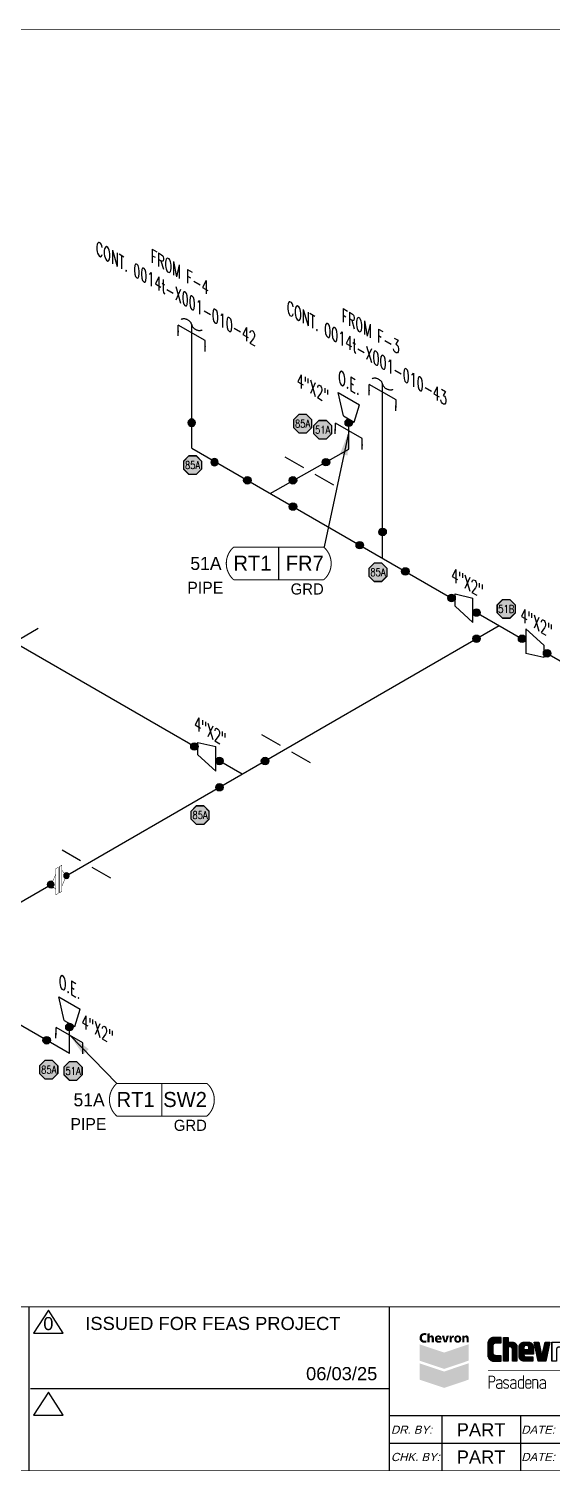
# Model space of a CAD drawing. Header units: inches. Extents: x 0 to 17.2, y 0 to 11.2.
# Drawn here: x 7.5 to 11.49, y 0.12 to 11.13 of the extents above; entities that cross this region are included whole.
import ezdxf
from ezdxf.enums import TextEntityAlignment as Align

# ---------------------------------------------------------------- set-up
doc = ezdxf.new("R2010")
doc.units = ezdxf.units.IN
doc.header["$MEASUREMENT"] = 0
doc.linetypes.add('HIDDEN2', pattern=[0.1875, 0.125, -0.0625])
for name, color, linetype in [('BORDER', 3, 'Continuous'), ('BORDERTEXT', 7, 'Continuous'), ('COMP', 1, 'Continuous'), ('Continuation', 7, 'Continuous'), ('DL', 20, 'Continuous'), ('FITTINGS', 4, 'Continuous'), ('LOGO', 8, 'Continuous'), ('PART_PCML', 7, 'Continuous'), ('PART_SelectedCML_RT', 132, 'Continuous'), ('PIPE-ANNO', 150, 'HIDDEN2'), ('TEXT', 7, 'Continuous'), ('UNAS.PIPE', 251, 'Continuous'), ('WELD POINTS', 41, 'Continuous'), ('Welds', 7, 'Continuous')]:
    doc.layers.add(name, color=color, linetype=linetype)
doc.layers.add('PIPE', color=7, linetype='Continuous', lineweight=30)
doc.styles.add('CMLPAS', font='')
doc.styles.add('FEASStandard', font='arial.ttf')
doc.styles.add('PART_Standard', font='romans', dxfattribs={"width": 0.8, "height": 0.09})
doc.styles.add('Richmond', font='arial.ttf')
doc.styles.add('SIMPLEX', font='ROMANS')
doc.styles.get("Standard").update_dxf_attribs({"font": 'arial.ttf'})
doc.styles.get('CMLPAS').set_extended_font_data('Cordia New')
doc.dimstyles.new('Richmond', dxfattribs={"dimtxt": 0.18, "dimasz": 0.18, "dimexe": 0.18, "dimexo": 0.0625, "dimgap": 0.09, "dimtad": 0, "dimtih": 1, "dimtoh": 1, "dimdec": 4, "dimzin": 0, "dimdsep": 46, "dimtxsty": 'Richmond', "dimcen": 0.09, "dimadec": 0, "dimazin": 0, "dimtfac": 1, "dimtdec": 4, "dimtofl": 0, "dimtmove": 0, "dimatfit": 3, "dimfxl": 1, "dimtolj": 1, "dimtzin": 0, "dimarcsym": 0})
doc.dimstyles.get("Standard").update_dxf_attribs({"dimtxt": 0.18, "dimasz": 0.18, "dimexe": 0.18, "dimexo": 0.0625, "dimgap": 0.09, "dimtad": 0, "dimtih": 1, "dimtoh": 1, "dimdec": 4, "dimzin": 0, "dimdsep": 46, "dimtxsty": 'Standard', "dimcen": 0.09, "dimadec": 0, "dimazin": 0, "dimtfac": 1, "dimtdec": 4, "dimtofl": 0, "dimtmove": 0, "dimatfit": 3, "dimfxl": 1, "dimtolj": 1, "dimtzin": 0, "dimarcsym": 0})

# ---------------------------------------------------------------- blocks, each defined once
blk = doc.blocks.new('Border')
at = {"layer": 'LOGO', "lineweight": 0}
h = blk.add_hatch(color=164, dxfattribs=at)
edge = h.paths.add_edge_path()
edge.add_spline(control_points=[(10.659, 1.229), (10.656, 1.227), (10.65, 1.225), (10.642, 1.225), (10.618, 1.225), (10.605, 1.242), (10.605, 1.262), (10.605, 1.287), (10.622, 1.3), (10.643, 1.3), (10.652, 1.3), (10.656, 1.298), (10.659, 1.297), (10.659, 1.297), (10.656, 1.282), (10.656, 1.282), (10.653, 1.284), (10.65, 1.285), (10.644, 1.285), (10.634, 1.285), (10.623, 1.279), (10.623, 1.263), (10.623, 1.248), (10.632, 1.241), (10.644, 1.241), (10.649, 1.241), (10.652, 1.241), (10.656, 1.243), (10.656, 1.243), (10.659, 1.229), (10.659, 1.229)], knot_values=[0, 0, 0, 0, 1, 1, 1, 2, 2, 2, 3, 3, 3, 4, 4, 4, 5, 5, 5, 6, 6, 6, 7, 7, 7, 8, 8, 8, 9, 9, 9, 10, 10, 10, 10], degree=3, periodic=0)
h = blk.add_hatch(color=150, dxfattribs=at)
h.set_gradient(color1=(0, 127, 255), color2=(0, 59, 117), rotation=45, one_color=1, tint=0.23, name='HEMISPHERICAL')
h.paths.add_polyline_path([(10.605, 1.089), (10.605, 1.214), (10.793, 1.151)])
h = blk.add_hatch(color=142, dxfattribs=at)
h.set_gradient(color1=(0, 153, 204), color2=(0, 57, 77), rotation=75, one_color=1, tint=0.15, name='INVCYLINDER')
h.paths.add_polyline_path([(10.98, 1.214), (10.793, 1.151), (10.605, 1.089), (10.793, 1.026), (10.98, 1.089)])
h = blk.add_hatch(color=164, dxfattribs=at)
edge = h.paths.add_edge_path()
edge.add_spline(control_points=[(10.698, 1.282), (10.692, 1.282), (10.685, 1.279), (10.682, 1.274), (10.682, 1.274), (10.682, 1.274), (10.682, 1.274), (10.682, 1.274), (10.682, 1.3), (10.682, 1.3), (10.682, 1.3), (10.666, 1.294), (10.666, 1.294), (10.666, 1.294), (10.666, 1.228), (10.666, 1.228), (10.666, 1.228), (10.682, 1.228), (10.682, 1.228), (10.682, 1.228), (10.682, 1.259), (10.682, 1.259), (10.682, 1.263), (10.685, 1.268), (10.691, 1.268), (10.697, 1.268), (10.699, 1.263), (10.699, 1.256), (10.699, 1.256), (10.699, 1.228), (10.699, 1.228), (10.699, 1.228), (10.715, 1.228), (10.715, 1.228), (10.715, 1.228), (10.715, 1.259), (10.715, 1.259), (10.715, 1.275), (10.708, 1.282), (10.698, 1.282)], knot_values=[0, 0, 0, 0, 1, 1, 1, 2, 2, 2, 3, 3, 3, 4, 4, 4, 5, 5, 5, 6, 6, 6, 7, 7, 7, 8, 8, 8, 9, 9, 9, 10, 10, 10, 11, 11, 11, 12, 12, 12, 13, 13, 13, 13], degree=3, periodic=0)
h = blk.add_hatch(color=164, dxfattribs=at)
edge = h.paths.add_edge_path(flags=16)
edge.add_spline(control_points=[(10.758, 1.26), (10.758, 1.264), (10.756, 1.271), (10.749, 1.271), (10.742, 1.271), (10.739, 1.265), (10.739, 1.26), (10.739, 1.26), (10.758, 1.26), (10.758, 1.26)], knot_values=[0, 0, 0, 0, 1, 1, 1, 2, 2, 2, 3, 3, 3, 3], degree=3, periodic=0)
edge = h.paths.add_edge_path()
edge.add_spline(control_points=[(10.739, 1.249), (10.74, 1.242), (10.745, 1.238), (10.754, 1.238), (10.759, 1.238), (10.765, 1.24), (10.769, 1.242), (10.769, 1.242), (10.771, 1.23), (10.771, 1.23), (10.765, 1.227), (10.758, 1.225), (10.751, 1.225), (10.732, 1.225), (10.722, 1.237), (10.722, 1.254), (10.722, 1.271), (10.733, 1.282), (10.75, 1.282), (10.767, 1.282), (10.774, 1.27), (10.774, 1.254), (10.774, 1.253), (10.774, 1.25), (10.774, 1.249), (10.774, 1.249), (10.739, 1.249), (10.739, 1.249)], knot_values=[0, 0, 0, 0, 1, 1, 1, 2, 2, 2, 3, 3, 3, 4, 4, 4, 5, 5, 5, 6, 6, 6, 7, 7, 7, 8, 8, 8, 9, 9, 9, 9], degree=3, periodic=0)
blk.add_hatch(color=164, dxfattribs=at).paths.add_polyline_path([(10.793, 1.228), (10.775, 1.28), (10.793, 1.28), (10.802, 1.243), (10.803, 1.243), (10.812, 1.28), (10.83, 1.28), (10.812, 1.228)])
h = blk.add_hatch(color=164, dxfattribs=at)
edge = h.paths.add_edge_path()
edge.add_spline(control_points=[(10.834, 1.263), (10.834, 1.271), (10.834, 1.276), (10.834, 1.28), (10.834, 1.28), (10.849, 1.28), (10.849, 1.28), (10.849, 1.28), (10.849, 1.27), (10.849, 1.27), (10.849, 1.27), (10.85, 1.27), (10.85, 1.27), (10.852, 1.278), (10.857, 1.281), (10.863, 1.281), (10.865, 1.281), (10.866, 1.281), (10.868, 1.281), (10.868, 1.281), (10.868, 1.266), (10.868, 1.266), (10.867, 1.266), (10.864, 1.266), (10.862, 1.266), (10.855, 1.265), (10.852, 1.261), (10.851, 1.256), (10.85, 1.255), (10.85, 1.254), (10.85, 1.252), (10.85, 1.252), (10.85, 1.228), (10.85, 1.228), (10.85, 1.228), (10.834, 1.228), (10.834, 1.228), (10.834, 1.228), (10.834, 1.263), (10.834, 1.263)], knot_values=[0, 0, 0, 0, 1, 1, 1, 2, 2, 2, 3, 3, 3, 4, 4, 4, 5, 5, 5, 6, 6, 6, 7, 7, 7, 8, 8, 8, 9, 9, 9, 10, 10, 10, 11, 11, 11, 12, 12, 12, 13, 13, 13, 13], degree=3, periodic=0)
h = blk.add_hatch(color=164, dxfattribs=at)
edge = h.paths.add_edge_path(flags=16)
edge.add_spline(control_points=[(10.908, 1.254), (10.908, 1.262), (10.905, 1.27), (10.897, 1.27), (10.889, 1.27), (10.886, 1.262), (10.886, 1.254), (10.886, 1.245), (10.889, 1.238), (10.897, 1.238), (10.905, 1.238), (10.908, 1.245), (10.908, 1.254)], knot_values=[0, 0, 0, 0, 1, 1, 1, 2, 2, 2, 3, 3, 3, 4, 4, 4, 4], degree=3, periodic=0)
edge = h.paths.add_edge_path()
edge.add_spline(control_points=[(10.924, 1.254), (10.924, 1.237), (10.914, 1.225), (10.897, 1.225), (10.88, 1.225), (10.87, 1.237), (10.87, 1.254), (10.87, 1.271), (10.88, 1.282), (10.897, 1.282), (10.914, 1.282), (10.924, 1.271), (10.924, 1.254)], knot_values=[0, 0, 0, 0, 1, 1, 1, 2, 2, 2, 3, 3, 3, 4, 4, 4, 4], degree=3, periodic=0)
h = blk.add_hatch(color=164, dxfattribs=at)
edge = h.paths.add_edge_path()
edge.add_spline(control_points=[(10.931, 1.263), (10.931, 1.27), (10.931, 1.275), (10.931, 1.28), (10.931, 1.28), (10.946, 1.28), (10.946, 1.28), (10.946, 1.28), (10.946, 1.273), (10.946, 1.273), (10.946, 1.273), (10.946, 1.273), (10.946, 1.273), (10.948, 1.276), (10.954, 1.282), (10.963, 1.282), (10.973, 1.282), (10.98, 1.275), (10.98, 1.259), (10.98, 1.259), (10.98, 1.228), (10.98, 1.228), (10.98, 1.228), (10.964, 1.228), (10.964, 1.228), (10.964, 1.228), (10.964, 1.257), (10.964, 1.257), (10.964, 1.263), (10.962, 1.268), (10.956, 1.268), (10.951, 1.268), (10.949, 1.265), (10.948, 1.262), (10.947, 1.261), (10.947, 1.259), (10.947, 1.258), (10.947, 1.258), (10.947, 1.228), (10.947, 1.228), (10.947, 1.228), (10.931, 1.228), (10.931, 1.228), (10.931, 1.228), (10.931, 1.263), (10.931, 1.263)], knot_values=[0, 0, 0, 0, 1, 1, 1, 2, 2, 2, 3, 3, 3, 4, 4, 4, 5, 5, 5, 6, 6, 6, 7, 7, 7, 8, 8, 8, 9, 9, 9, 10, 10, 10, 11, 11, 11, 12, 12, 12, 13, 13, 13, 14, 14, 14, 15, 15, 15, 15], degree=3, periodic=0)
h = blk.add_hatch(color=242, dxfattribs=at)
h.set_gradient(color1=(204, 0, 51), color2=(102, 0, 26), rotation=45, one_color=1, tint=0.2, name='HEMISPHERICAL')
h.paths.add_polyline_path([(10.605, 0.944), (10.605, 1.069), (10.793, 1.006)])
h = blk.add_hatch(color=1, dxfattribs=at)
h.set_gradient(color1=(255, 0, 0), color2=(87, 0, 0), rotation=75, one_color=1, tint=0.17, name='INVCYLINDER')
h.paths.add_polyline_path([(10.98, 1.069), (10.793, 1.006), (10.605, 0.944), (10.793, 0.881), (10.98, 0.944)])
at = {"layer": 'BORDER'}
for p, q in [((7.625, 0.25), (7.625, 1.5)), ((12.25, 0.667), (10.375, 0.667)), ((10.775, 0.667), (10.775, 0.25)), ((11.375, 0.667), (11.375, 0.25)), ((12.25, 0.458), (10.375, 0.458))]:
    blk.add_line(p, q, dxfattribs=at)
at = {"layer": 'BORDER', "const_width": 0.005}
blk.add_lwpolyline([(0.25, 0.25), (17.25, 0.25), (17.25, 11.25), (0.25, 11.25)], close=True, dxfattribs=at)
at = {"layer": 'BORDER', "const_width": 0.00833}
for points in [[(17.25, 1.5), (0.25, 1.5)], [(10.375, 0.25), (10.375, 1.5)], [(7.634, 0.875), (10.375, 0.875)]]:
    blk.add_lwpolyline(points, dxfattribs=at)
at = {"layer": 'LOGO'}
for p, q in [((11.13, 1.118), (11.13, 1.233)), ((11.133, 1.109), (11.133, 1.242)), ((11.136, 1.103), (11.136, 1.248)), ((11.139, 1.099), (11.139, 1.252)), ((11.143, 1.096), (11.143, 1.255)), ((11.146, 1.094), (11.146, 1.257)), ((11.149, 1.091), (11.149, 1.26)), ((11.152, 1.09), (11.152, 1.261)), ((11.155, 1.088), (11.155, 1.263)), ((11.158, 1.087), (11.158, 1.264)), ((11.161, 1.086), (11.161, 1.265)), ((11.164, 1.086), (11.164, 1.265)), ((11.168, 1.085), (11.168, 1.266)), ((11.171, 1.216), (11.171, 1.266)), ((11.174, 1.22), (11.174, 1.266)), ((11.177, 1.222), (11.177, 1.266)), ((11.18, 1.223), (11.18, 1.266)), ((11.183, 1.224), (11.183, 1.266)), ((11.186, 1.224), (11.186, 1.266)), ((11.189, 1.224), (11.189, 1.266)), ((11.193, 1.224), (11.193, 1.266)), ((11.196, 1.224), (11.196, 1.266)), ((11.199, 1.224), (11.199, 1.266)), ((11.202, 1.224), (11.202, 1.266)), ((11.205, 1.224), (11.205, 1.266)), ((11.208, 1.224), (11.208, 1.266)), ((11.211, 1.224), (11.211, 1.266)), ((11.214, 1.224), (11.214, 1.266)), ((11.218, 1.224), (11.218, 1.266)), ((11.221, 1.224), (11.221, 1.266)), ((11.224, 1.224), (11.224, 1.266)), ((11.227, 1.224), (11.227, 1.266)), ((11.246, 1.086), (11.246, 1.266)), ((11.249, 1.086), (11.249, 1.266)), ((11.252, 1.086), (11.252, 1.266)), ((11.255, 1.086), (11.255, 1.266)), ((11.258, 1.086), (11.258, 1.266)), ((11.261, 1.086), (11.261, 1.266)), ((11.264, 1.086), (11.264, 1.266)), ((11.268, 1.086), (11.268, 1.266)), ((11.271, 1.086), (11.271, 1.266)), ((11.274, 1.086), (11.274, 1.266)), ((11.277, 1.086), (11.277, 1.266)), ((11.28, 1.086), (11.28, 1.266)), ((11.283, 1.194), (11.283, 1.229)), ((11.286, 1.194), (11.286, 1.229)), ((11.289, 1.194), (11.289, 1.229)), ((11.293, 1.194), (11.293, 1.229)), ((11.296, 1.194), (11.296, 1.229)), ((11.299, 1.194), (11.299, 1.229)), ((11.302, 1.193), (11.302, 1.229)), ((11.305, 1.192), (11.305, 1.229)), ((11.308, 1.19), (11.308, 1.229)), ((11.311, 1.186), (11.311, 1.229)), ((11.314, 1.086), (11.314, 1.229)), ((11.318, 1.086), (11.318, 1.229)), ((11.321, 1.086), (11.321, 1.229)), ((11.324, 1.086), (11.324, 1.228)), ((11.327, 1.086), (11.327, 1.227)), ((11.33, 1.086), (11.33, 1.226)), ((11.333, 1.086), (11.333, 1.224)), ((11.336, 1.086), (11.336, 1.221)), ((11.339, 1.086), (11.339, 1.219)), ((11.343, 1.086), (11.343, 1.215)), ((11.371, 1.104), (11.371, 1.211)), ((11.374, 1.099), (11.374, 1.216)), ((11.377, 1.096), (11.377, 1.219)), ((11.38, 1.093), (11.38, 1.222)), ((11.383, 1.091), (11.383, 1.224)), ((11.386, 1.089), (11.386, 1.226)), ((11.389, 1.088), (11.389, 1.227)), ((11.393, 1.087), (11.393, 1.228)), ((11.396, 1.086), (11.396, 1.229)), ((11.399, 1.086), (11.399, 1.229)), ((11.402, 1.139), (11.402, 1.229)), ((11.405, 1.2), (11.405, 1.229)), ((11.408, 1.202), (11.408, 1.229)), ((11.411, 1.204), (11.411, 1.229)), ((11.414, 1.205), (11.414, 1.229)), ((11.418, 1.205), (11.418, 1.229)), ((11.421, 1.205), (11.421, 1.229)), ((11.424, 1.205), (11.424, 1.229)), ((11.427, 1.205), (11.427, 1.229)), ((11.43, 1.204), (11.43, 1.229)), ((11.433, 1.202), (11.433, 1.229)), ((11.436, 1.199), (11.436, 1.229)), ((11.439, 1.139), (11.439, 1.229)), ((11.443, 1.139), (11.443, 1.229)), ((11.446, 1.139), (11.446, 1.229)), ((11.449, 1.139), (11.449, 1.228)), ((11.452, 1.139), (11.452, 1.227)), ((11.455, 1.139), (11.455, 1.225)), ((11.458, 1.139), (11.458, 1.223)), ((11.461, 1.139), (11.461, 1.221)), ((11.464, 1.139), (11.464, 1.218)), ((11.468, 1.139), (11.468, 1.214)), ((11.483, 1.216), (11.483, 1.229)), ((11.486, 1.201), (11.486, 1.229)), ((11.489, 1.186), (11.489, 1.229)), ((11.493, 1.171), (11.493, 1.229)), ((11.496, 1.156), (11.496, 1.229)), ((11.499, 1.141), (11.499, 1.229)), ((11.502, 1.126), (11.502, 1.229)), ((11.505, 1.111), (11.505, 1.229)), ((11.508, 1.096), (11.508, 1.229)), ((11.511, 1.086), (11.511, 1.229)), ((11.514, 1.086), (11.514, 1.229)), ((11.518, 1.086), (11.518, 1.224)), ((11.561, 1.086), (11.561, 1.215)), ((11.564, 1.086), (11.564, 1.228)), ((11.568, 1.086), (11.568, 1.229)), ((11.571, 1.089), (11.571, 1.229)), ((11.574, 1.104), (11.574, 1.229)), ((11.577, 1.119), (11.577, 1.229)), ((11.58, 1.134), (11.58, 1.229)), ((11.583, 1.149), (11.583, 1.229)), ((11.586, 1.163), (11.586, 1.229)), ((11.589, 1.178), (11.589, 1.229)), ((11.593, 1.193), (11.593, 1.229)), ((11.596, 1.208), (11.596, 1.229)), ((11.599, 1.222), (11.599, 1.229)), ((11.614, 1.086), (11.614, 1.229)), ((11.618, 1.086), (11.618, 1.229)), ((11.171, 1.085), (11.171, 1.136)), ((11.174, 1.085), (11.174, 1.132)), ((11.177, 1.085), (11.177, 1.13)), ((11.18, 1.085), (11.18, 1.128)), ((11.183, 1.085), (11.183, 1.128)), ((11.186, 1.085), (11.186, 1.127)), ((11.189, 1.085), (11.189, 1.127)), ((11.193, 1.085), (11.193, 1.127)), ((11.196, 1.085), (11.196, 1.127)), ((11.199, 1.085), (11.199, 1.127)), ((11.202, 1.085), (11.202, 1.127)), ((11.205, 1.085), (11.205, 1.127)), ((11.208, 1.085), (11.208, 1.127)), ((11.211, 1.085), (11.211, 1.127)), ((11.214, 1.085), (11.214, 1.127)), ((11.218, 1.085), (11.218, 1.127)), ((11.221, 1.085), (11.221, 1.127)), ((11.224, 1.085), (11.224, 1.127)), ((11.227, 1.085), (11.227, 1.127)), ((11.346, 1.086), (11.346, 1.21)), ((11.349, 1.086), (11.349, 1.2)), ((11.368, 1.111), (11.368, 1.204)), ((11.402, 1.086), (11.402, 1.132)), ((11.405, 1.139), (11.405, 1.174)), ((11.405, 1.086), (11.405, 1.124)), ((11.408, 1.139), (11.408, 1.174)), ((11.408, 1.086), (11.408, 1.121)), ((11.411, 1.139), (11.411, 1.174)), ((11.411, 1.086), (11.411, 1.119)), ((11.414, 1.139), (11.414, 1.174)), ((11.414, 1.086), (11.414, 1.118)), ((11.418, 1.139), (11.418, 1.174)), ((11.418, 1.086), (11.418, 1.117)), ((11.421, 1.139), (11.421, 1.174)), ((11.421, 1.086), (11.421, 1.117)), ((11.424, 1.139), (11.424, 1.174)), ((11.424, 1.086), (11.424, 1.117)), ((11.427, 1.139), (11.427, 1.174)), ((11.427, 1.086), (11.427, 1.117)), ((11.43, 1.139), (11.43, 1.174)), ((11.43, 1.086), (11.43, 1.117)), ((11.433, 1.139), (11.433, 1.174)), ((11.433, 1.086), (11.433, 1.117)), ((11.436, 1.139), (11.436, 1.174)), ((11.436, 1.086), (11.436, 1.117)), ((11.439, 1.086), (11.439, 1.117)), ((11.443, 1.086), (11.443, 1.117)), ((11.446, 1.086), (11.446, 1.117)), ((11.449, 1.086), (11.449, 1.117)), ((11.452, 1.086), (11.452, 1.117)), ((11.455, 1.086), (11.455, 1.117)), ((11.458, 1.086), (11.458, 1.117)), ((11.461, 1.086), (11.461, 1.117)), ((11.464, 1.086), (11.464, 1.117)), ((11.468, 1.086), (11.468, 1.117)), ((11.471, 1.139), (11.471, 1.208)), ((11.471, 1.086), (11.471, 1.117)), ((11.474, 1.139), (11.474, 1.196)), ((11.521, 1.086), (11.521, 1.209)), ((11.524, 1.086), (11.524, 1.195)), ((11.527, 1.086), (11.527, 1.181)), ((11.53, 1.086), (11.53, 1.167)), ((11.533, 1.086), (11.533, 1.153)), ((11.536, 1.086), (11.536, 1.138)), ((11.539, 1.086), (11.539, 1.124)), ((11.543, 1.086), (11.543, 1.133)), ((11.546, 1.086), (11.546, 1.146)), ((11.549, 1.086), (11.549, 1.16)), ((11.552, 1.086), (11.552, 1.174)), ((11.555, 1.086), (11.555, 1.187)), ((11.558, 1.086), (11.558, 1.201))]:
    blk.add_line(p, q, dxfattribs=at)
for points in [[(11.129, 1.225), (11.128, 1.209), (11.127, 1.192), (11.127, 1.176), (11.127, 1.16), (11.128, 1.144), (11.129, 1.127), (11.129, 1.127), (11.129, 1.125), (11.13, 1.122), (11.13, 1.12), (11.13, 1.117), (11.131, 1.115), (11.132, 1.112), (11.133, 1.11), (11.134, 1.108), (11.135, 1.106), (11.136, 1.104), (11.137, 1.102), (11.139, 1.1), (11.141, 1.098), (11.142, 1.097), (11.144, 1.095), (11.146, 1.093), (11.148, 1.092), (11.15, 1.091), (11.152, 1.09), (11.155, 1.089), (11.157, 1.088), (11.159, 1.087), (11.161, 1.086), (11.164, 1.086), (11.166, 1.085), (11.169, 1.085), (11.171, 1.085), (11.228, 1.085)], [(11.228, 1.086), (11.228, 1.127), (11.186, 1.127), (11.184, 1.128), (11.183, 1.128), (11.181, 1.128), (11.18, 1.129), (11.178, 1.129), (11.177, 1.13), (11.176, 1.131), (11.174, 1.132), (11.173, 1.133), (11.172, 1.134), (11.171, 1.135), (11.17, 1.136), (11.17, 1.138), (11.169, 1.139), (11.168, 1.141), (11.168, 1.142), (11.168, 1.144), (11.168, 1.145), (11.168, 1.206), (11.168, 1.208), (11.168, 1.209), (11.168, 1.211), (11.169, 1.213), (11.17, 1.214), (11.17, 1.215), (11.171, 1.217), (11.172, 1.218), (11.173, 1.219), (11.174, 1.22), (11.176, 1.221), (11.177, 1.222), (11.178, 1.223), (11.18, 1.223), (11.181, 1.224), (11.183, 1.224), (11.184, 1.224), (11.186, 1.224), (11.228, 1.224), (11.228, 1.266), (11.171, 1.266), (11.169, 1.266), (11.166, 1.266), (11.164, 1.265), (11.161, 1.265), (11.159, 1.264), (11.157, 1.263), (11.155, 1.263), (11.152, 1.261), (11.15, 1.26), (11.148, 1.259), (11.146, 1.258), (11.144, 1.256), (11.142, 1.255), (11.141, 1.253), (11.139, 1.251), (11.137, 1.249), (11.136, 1.247), (11.135, 1.245), (11.134, 1.243), (11.133, 1.241), (11.132, 1.238), (11.131, 1.236), (11.13, 1.234), (11.13, 1.231), (11.13, 1.229), (11.129, 1.227), (11.129, 1.224)], [(11.57, 1.086), (11.51, 1.086), (11.48, 1.229), (11.516, 1.229), (11.54, 1.121), (11.565, 1.229), (11.6, 1.229), (11.57, 1.086)], [(11.614, 1.086), (11.614, 1.229), (11.684, 1.229), (11.684, 1.191), (11.665, 1.191), (11.664, 1.191), (11.662, 1.19), (11.661, 1.19), (11.66, 1.19), (11.658, 1.189), (11.657, 1.189), (11.656, 1.188), (11.655, 1.187), (11.654, 1.186), (11.653, 1.185), (11.652, 1.184), (11.652, 1.182), (11.651, 1.181), (11.651, 1.18), (11.651, 1.179), (11.65, 1.177), (11.65, 1.176), (11.65, 1.086), (11.614, 1.086)], [(11.439, 1.174), (11.439, 1.191), (11.439, 1.192), (11.439, 1.194), (11.438, 1.195), (11.438, 1.196), (11.437, 1.198), (11.437, 1.199), (11.436, 1.2), (11.435, 1.201), (11.434, 1.202), (11.433, 1.202), (11.432, 1.203), (11.431, 1.204), (11.429, 1.204), (11.428, 1.205), (11.427, 1.205), (11.425, 1.205), (11.416, 1.205), (11.415, 1.205), (11.413, 1.205), (11.412, 1.204), (11.411, 1.204), (11.409, 1.203), (11.408, 1.202), (11.407, 1.202), (11.406, 1.201), (11.405, 1.2), (11.404, 1.199), (11.404, 1.198), (11.403, 1.196), (11.403, 1.195), (11.402, 1.194), (11.402, 1.192), (11.402, 1.191), (11.402, 1.174), (11.439, 1.174)]]:
    blk.add_lwpolyline(points, dxfattribs=at)
blk.add_lwpolyline([(11.331, 1.225), (11.333, 1.224), (11.335, 1.223), (11.337, 1.221), (11.338, 1.22), (11.34, 1.218), (11.341, 1.216), (11.343, 1.215), (11.344, 1.213), (11.345, 1.211), (11.346, 1.209), (11.347, 1.207), (11.348, 1.205), (11.348, 1.203), (11.349, 1.2), (11.349, 1.198), (11.349, 1.196), (11.349, 1.194), (11.349, 1.086), (11.314, 1.086), (11.314, 1.177, 0.414214), (11.297, 1.194), (11.281, 1.194), (11.281, 1.086), (11.245, 1.086), (11.245, 1.266), (11.281, 1.266), (11.281, 1.229), (11.314, 1.229), (11.316, 1.229), (11.318, 1.229), (11.32, 1.229), (11.323, 1.228), (11.325, 1.228), (11.327, 1.227), (11.329, 1.226)], format="xyb", close=True, dxfattribs=at)
blk.add_lwpolyline([(11.471, 1.086), (11.402, 1.086), (11.399, 1.086), (11.397, 1.086), (11.395, 1.086), (11.393, 1.087), (11.391, 1.088), (11.389, 1.088), (11.387, 1.089), (11.385, 1.09), (11.382, 1.091), (11.381, 1.093), (11.379, 1.094), (11.377, 1.095), (11.376, 1.097), (11.374, 1.099), (11.373, 1.101), (11.372, 1.102), (11.37, 1.104), (11.369, 1.106), (11.369, 1.108), (11.368, 1.111), (11.367, 1.113), (11.367, 1.115), (11.366, 1.117), (11.366, 1.119), (11.366, 1.121), (11.366, 1.194), (11.366, 1.196), (11.366, 1.198), (11.367, 1.2), (11.367, 1.203), (11.368, 1.205), (11.369, 1.207), (11.369, 1.209), (11.37, 1.211), (11.372, 1.213), (11.373, 1.215), (11.374, 1.216), (11.376, 1.218), (11.377, 1.22), (11.379, 1.221), (11.381, 1.223), (11.382, 1.224), (11.385, 1.225), (11.387, 1.226), (11.389, 1.227), (11.391, 1.228), (11.393, 1.228), (11.395, 1.229), (11.397, 1.229), (11.399, 1.229), (11.402, 1.229), (11.438, 1.229), (11.44, 1.229), (11.443, 1.229), (11.445, 1.229), (11.447, 1.228), (11.449, 1.228), (11.451, 1.227), (11.453, 1.226), (11.455, 1.225), (11.457, 1.224), (11.459, 1.223), (11.461, 1.221), (11.463, 1.22), (11.464, 1.218), (11.466, 1.216), (11.467, 1.215), (11.468, 1.213), (11.47, 1.211), (11.47, 1.209), (11.471, 1.207), (11.472, 1.205), (11.473, 1.203), (11.473, 1.2), (11.474, 1.198), (11.474, 1.196), (11.474, 1.194), (11.474, 1.139), (11.402, 1.139), (11.402, 1.139), (11.402, 1.133), (11.402, 1.132), (11.402, 1.13), (11.403, 1.129), (11.403, 1.127), (11.404, 1.126), (11.405, 1.125), (11.406, 1.123), (11.407, 1.122), (11.408, 1.121), (11.409, 1.12), (11.411, 1.119), (11.412, 1.119), (11.414, 1.118), (11.415, 1.117), (11.417, 1.117), (11.418, 1.117), (11.42, 1.117), (11.471, 1.117)], close=True, dxfattribs=at)
for points, const_width in [([(12.024, 1.015), (11.127, 1.015)], 0.00625), ([(11.136, 0.974), (11.136, 0.875)], 0.00773), ([(11.4, 0.976), (11.4, 0.875)], 0.00773), ([(11.45, 0.913), (11.421, 0.913)], 0.00773), ([(11.471, 0.948), (11.471, 0.933)], 0.00773)]:
    blk.add_lwpolyline(points, dxfattribs=dict(at, const_width=const_width))
at = {"layer": 'LOGO', "const_width": 0.00773}
for points in [[(11.14, 0.97), (11.162, 0.97, -0.414214), (11.179, 0.953), (11.179, 0.944, -0.414214), (11.162, 0.927), (11.14, 0.927)], [(11.233, 0.915), (11.212, 0.913, 0.396573), (11.192, 0.895), (11.192, 0.891, 0.414214), (11.216, 0.878), (11.233, 0.881)], [(11.193, 0.933), (11.193, 0.933, -0.313861), (11.208, 0.944), (11.219, 0.944, -0.382974), (11.234, 0.922), (11.234, 0.875, -0.382974)], [(11.284, 0.933), (11.284, 0.933, 0.313861), (11.269, 0.944), (11.262, 0.944, 0.414214), (11.247, 0.929), (11.247, 0.926, 0.265564), (11.262, 0.911), (11.273, 0.907, -0.288199), (11.284, 0.896), (11.284, 0.893, -0.414214), (11.269, 0.878), (11.262, 0.878, -0.313861), (11.247, 0.889), (11.247, 0.889)], [(11.341, 0.915), (11.319, 0.913, 0.396573), (11.3, 0.895), (11.3, 0.891, 0.414214), (11.324, 0.878), (11.341, 0.881)], [(11.301, 0.933), (11.301, 0.933, -0.313861), (11.316, 0.944), (11.327, 0.944, -0.382974), (11.341, 0.922), (11.341, 0.875, -0.382974)], [(11.4, 0.933), (11.4, 0.933, 0.313861), (11.385, 0.944), (11.374, 0.944, 0.382974), (11.36, 0.922), (11.36, 0.9, 0.382974), (11.374, 0.878), (11.385, 0.878, 0.313861), (11.4, 0.889), (11.4, 0.889)], [(11.454, 0.909), (11.454, 0.929, 0.414214), (11.439, 0.944), (11.432, 0.944, 0.414214), (11.417, 0.929), (11.417, 0.893, 0.414214), (11.432, 0.878), (11.439, 0.878, 0.414214), (11.454, 0.893), (11.454, 0.893)], [(11.507, 0.875), (11.507, 0.93, 0.414214), (11.493, 0.945), (11.485, 0.945, 0.414214), (11.471, 0.93), (11.471, 0.875)], [(11.565, 0.915), (11.544, 0.913, 0.396573), (11.524, 0.895), (11.524, 0.891, 0.414214), (11.548, 0.878), (11.565, 0.881)], [(11.526, 0.933), (11.526, 0.933, -0.313861), (11.54, 0.944), (11.551, 0.944, -0.382974), (11.566, 0.922), (11.566, 0.875, -0.382974)]]:
    blk.add_lwpolyline(points, format="xyb", dxfattribs=at)
at = {"layer": 'BORDERTEXT', "style": 'FEASStandard', "oblique": 15}
for s, p in [('DR. BY:', (10.387, 0.562)), ('DATE:', (11.382, 0.562)), ('CHK. BY:', (10.387, 0.354)), ('DATE:', (11.382, 0.354))]:
    blk.add_text(s, height=0.0625, dxfattribs=at).set_placement(p, align=Align.MIDDLE_LEFT)
blk = doc.blocks.new('BORDER TEXT')
at = {"layer": 'BORDERTEXT'}
for tag, p, height, style in [('API_PIPE_CLASS', (5.464, 1.254), 0.08, 'Richmond'), ('MATERIAL1', (12.263, 1.211), 0.08, 'Richmond'), ('P&ID_#1', (0.25, 1.083), 0.0625, 'FEASStandard'), ('LINE_#1', (1.487, 1.083), 0.0625, 'FEASStandard'), ('CVX_PIPE_SPEC', (5.462, 1.093), 0.08, 'Richmond'), ('MATERIAL2', (12.263, 1.04), 0.08, 'Richmond'), ('OP_TEMP', (5.169, 0.932), 0.08, 'Richmond'), ('P&ID_#2', (0.25, 0.922), 0.0625, 'FEASStandard'), ('LINE_#2', (1.487, 0.922), 0.0625, 'FEASStandard'), ('MATERIAL3', (12.263, 0.868), 0.08, 'Richmond'), ('P&ID_#3', (0.25, 0.762), 0.0625, 'FEASStandard'), ('LINE_#3', (1.487, 0.762), 0.0625, 'FEASStandard'), ('FROM', (5.015, 0.772), 0.08, 'Richmond'), ('MATERIAL4', (12.263, 0.696), 0.08, 'Richmond'), ('P&ID_#4', (0.25, 0.601), 0.0625, 'FEASStandard'), ('LINE_#4', (1.487, 0.601), 0.0625, 'FEASStandard'), ('TO', (4.854, 0.611), 0.08, 'Richmond'), ('MATERIAL5', (12.263, 0.525), 0.08, 'Richmond'), ('P&ID_#5', (0.25, 0.44), 0.0625, 'FEASStandard'), ('LINE_#5', (1.487, 0.44), 0.0625, 'FEASStandard'), ('MISC', (4.979, 0.451), 0.08, 'Richmond'), ('INSULATION', (12.928, 0.414), 0.0625, 'FEASStandard'), ('P&ID_#6', (0.25, 0.28), 0.0625, 'FEASStandard'), ('LINE_#6', (1.487, 0.28), 0.0625, 'FEASStandard'), ('PWHT', (12.928, 0.281), 0.0625, 'FEASStandard')]:
    blk.add_attdef(tag, p, '', height=height, dxfattribs=dict(at, style=style))
at = {"layer": 'BORDERTEXT', "style": 'FEASStandard'}
for tag, p in [('DR.BY', (11.075, 0.562)), ('DR.BY_DATE', (11.95, 0.562)), ('CHK_BY', (11.075, 0.354)), ('CHK._BY_DATE', (11.95, 0.354))]:
    blk.add_attdef(tag, text='', height=0.1, dxfattribs=at).set_placement(p, align=Align.MIDDLE_CENTER)
at = {"layer": 'BORDERTEXT', "style": 'PART_Standard', "width": 0.8}
for tag, p in [('PLANT_NUMBER', (13.938, 0.384)), ('SYSTEM_NUMBER', (14.812, 0.384)), ('CIRCUIT_NUMBER', (15.688, 0.384)), ('SHEET_NUMBER', (16.5, 0.384)), ('REVISION', (17.062, 0.384))]:
    blk.add_attdef(tag, text='', height=0.15, dxfattribs=at).set_placement(p, align=Align.MIDDLE_CENTER)
blk = doc.blocks.new('2_WELD_SINGLE_00')
at = {"linetype": 'ByBlock', "lineweight": -2}
h = blk.add_hatch(color=0, dxfattribs=at)
edge = h.paths.add_edge_path()
edge.add_arc((0, 0), 0.0286, 0, 360)
at = {"color": 0, "linetype": 'ByBlock', "lineweight": -2}
blk.add_circle((0, 0), 0.0286, dxfattribs=at)
blk = doc.blocks.new('*U117')
at = {"layer": 'WELD POINTS'}
for p, rotation in [((-0.174, -0.1), 300.0000000000003), ((0.174, -0.1), 149.9999999999998)]:
    blk.add_blockref('2_WELD_SINGLE_00', p, dxfattribs=dict(at, rotation=rotation))
blk = doc.blocks.new('2_REDUCER_THREAD_CONCENTRIC_30')
at = {"color": 0, "linetype": 'ByBlock', "lineweight": -2}
blk.add_wipeout([(0.068, 0.086), (-0.068, 0.055), (-0.068, -0.133), (0.068, -0.008)], dxfattribs=at)
for p, q in [((0.068, 0.086), (-0.068, 0.055)), ((-0.068, -0.133), (-0.068, 0.055)), ((0.068, -0.008), (0.068, 0.086)), ((0.068, -0.008), (-0.068, -0.133))]:
    blk.add_line(p, q, dxfattribs=at)
blk = doc.blocks.new('1_Text_330')
at = {"layer": 'TEXT', "style": 'PART_Standard', "oblique": 330, "width": 0.8}
blk.add_attdef('3/4"', (0, 0), '', height=0.09, rotation=330, dxfattribs=at)
blk = doc.blocks.new('*U115')
at = {"layer": 'WELD POINTS', "rotation": 149.9999999999998}
blk.add_blockref('2_WELD_SINGLE_00', (0.174, -0.1), dxfattribs=at)
at = {"layer": 'WELD POINTS'}
blk.add_blockref('2_WELD_SINGLE_00', (0, -0.201), dxfattribs=at)
blk = doc.blocks.new('AM9A04')
at = {"linetype": 'Continuous', "const_width": 0.01}
blk.add_lwpolyline([(0, -0.289), (0, 0.289), (-0.05, 0.318), (-0.05, -0.26)], close=True, dxfattribs=at)
at = {"const_width": 0.01}
blk.add_lwpolyline([(-0.05, -0.144), (-0.15, 0.087), (-0.05, 0.202)], dxfattribs=at)
blk = doc.blocks.new('A09')
at = {"layer": 'Welds'}
h = blk.add_hatch(color=256, dxfattribs=at)
h.dxf.hatch_style = 1
h.paths.add_polyline_path([(-0.03, 0, 1), (0.03, 0, 1)])
blk.add_circle((0, 0), 0.03, dxfattribs=at)
blk = doc.blocks.new('*U110')
blk.add_wipeout([(-0.023, 0.113), (-0.023, 0.073), (-0.058, 0.033), (-0.023, -0.047), (-0.023, -0.087), (0.022, -0.113), (0.022, -0.073), (0.057, -0.033), (0.022, 0.047), (0.022, 0.087)])
at = {"linetype": 'Continuous', "const_width": 0.003}
blk.add_lwpolyline([(0.005, -0.103), (0.022, -0.113), (0.022, 0.087), (0.005, 0.097)], close=True, dxfattribs=at)
at = {"const_width": 0.003}
blk.add_lwpolyline([(0.022, 0.047), (0.057, -0.033), (0.022, -0.073)], dxfattribs=at)
at = {"xscale": 0.3466300616258731, "yscale": 0.3466300616258731, "zscale": 0.3466300616258731}
blk.add_blockref('AM9A04', (-0.006, 0.003), dxfattribs=at)
at = {"layer": 'Welds', "xscale": 0.7, "yscale": 0.7, "zscale": 0.7}
for p in [(-0.058, 0.033), (0.057, -0.033)]:
    blk.add_blockref('A09', p, dxfattribs=at)
blk = doc.blocks.new('*U120')
at = {"layer": 'WELD POINTS'}
for p, rotation in [((-0.174, 0.1), 60.00000000000003), ((0.174, 0.1), 120.0000000000003), ((0.174, -0.1), 149.9999999999998)]:
    blk.add_blockref('2_WELD_SINGLE_00', p, dxfattribs=dict(at, rotation=rotation))
blk = doc.blocks.new('*U116')
at = {"layer": 'WELD POINTS'}
for p, rotation in [((0.174, 0.1), 120.0000000000003), ((0.174, -0.1), 149.9999999999998)]:
    blk.add_blockref('2_WELD_SINGLE_00', p, dxfattribs=dict(at, rotation=rotation))
blk = doc.blocks.new('*U121')
at = {"layer": 'WELD POINTS'}
for p, rotation in [((0, 0.201), 180), ((-0.174, -0.1), 30.00000000000005)]:
    blk.add_blockref('2_WELD_SINGLE_00', p, dxfattribs=dict(at, rotation=rotation))
blk = doc.blocks.new('4_SUPPORT_I-BEAM_30')
at = {"color": 0, "linetype": 'ByBlock', "lineweight": -2}
for p, q in [((-0.044, 0.025), (-0.186, 0.107)), ((0.186, -0.107), (0.044, -0.025))]:
    blk.add_line(p, q, dxfattribs=at)
blk = doc.blocks.new('1_BREAK-PIPE_PIPE_00')
at = {"color": 0, "linetype": 'ByBlock', "lineweight": -2}
for centre, major_axis in [((0.03, -0.092), (0, 0.101)), ((-0.03, 0.092), (0, -0.101))]:
    blk.add_ellipse(centre, major_axis=major_axis, ratio=0.711978, start_param=0.427466, end_param=3.141593, dxfattribs=at)
blk = doc.blocks.new('1_Tilde_30')
at = {"layer": 'PIPE-ANNO', "xscale": -0.5000000000000001, "yscale": 0.5000000000000001, "zscale": 0.5000000000000001, "rotation": 114.4010914305396}
blk.add_blockref('1_BREAK-PIPE_PIPE_00', (0, 0), dxfattribs=at)
blk = doc.blocks.new('1_Cont_330')
at = {"layer": 'Continuation', "style": 'PART_Standard', "oblique": 330, "width": 0.8}
blk.add_attdef('CONT.', (0, 0), '', height=0.09, rotation=330, dxfattribs=at)
blk = doc.blocks.new('*U124')
at = {"layer": 'WELD POINTS'}
for p, rotation in [((0, 0.201), 180), ((-0.174, 0.1), 60.00000000000003), ((0.174, -0.1), 149.9999999999998)]:
    blk.add_blockref('2_WELD_SINGLE_00', p, dxfattribs=dict(at, rotation=rotation))
blk = doc.blocks.new('PART_PCML')
blk.add_hatch(color=0).paths.add_polyline_path([(-0.07, -0.029), (-0.029, -0.07), (0.029, -0.07), (0.07, -0.029), (0.07, 0.029), (0.029, 0.07), (-0.029, 0.07), (-0.07, 0.029)])
at = {"color": 7, "const_width": 0.009}
blk.add_lwpolyline([(-0.07, 0.029), (-0.029, 0.07), (0.029, 0.07), (0.07, 0.029), (0.07, -0.029), (0.029, -0.07), (-0.029, -0.07), (-0.07, -0.029), (-0.07, 0.029), (-0.029, 0.07)], dxfattribs=at)
at = {"color": 18, "true_color": 0x000000}
blk.add_lwpolyline([(-0.029, 0.07), (-0.07, 0.029), (-0.07, -0.029), (-0.029, -0.07), (0.029, -0.07), (0.07, -0.029), (0.07, 0.029), (0.029, 0.07)], close=True, dxfattribs=at)
at = {"color": 7, "true_color": 0xffffff, "style": 'SIMPLEX', "width": 0.8, "flags": 1}
for tag, p in [('CIRCUIT', (-0.094, 0.089)), ('DM', (-0.053, -0.133)), ('TYPE', (-0.075, -0.204))]:
    blk.add_attdef(tag, p, '', height=0.0586, dxfattribs=at)
at = {"color": 7, "true_color": 0xffffff, "style": 'SIMPLEX', "width": 0.8}
blk.add_attdef('DMDISP', text='', height=0.0586, dxfattribs=at).set_placement((0, 0), align=Align.MIDDLE_CENTER)
blk = doc.blocks.new('CMLPAS')
at = {"const_width": 0.008}
blk.add_lwpolyline([(0.063, 0.125, 0.454441), (0.063, -0.125), (0.75, -0.125, 0.454441), (0.75, 0.125)], format="xyb", close=True, dxfattribs=at)
blk.add_lwpolyline([(0.406, -0.125), (0.406, 0.125)], dxfattribs=at)
at = {"style": 'CMLPAS', "flags": 1}
for tag, p in [('STATE', (0.75, 0.623)), ('DL', (0.75, 0.482)), ('CIRCUIT', (0.75, 0.341)), ('SUBSINTERVAL(MONTHS)', (-0.025, -0.335)), ('OLD_ID', (0.75, -0.337)), ('OLD_NDE', (0.75, -0.478)), ('OLD_ENTY', (0.741, -0.636)), ('SIZE', (0.747, -0.761)), ('SPEC', (0.747, -0.902)), ('JUSTIFY', (0.747, -1.043)), ('COMMENTS', (0.747, -1.185)), ('OLD_ASSET', (0.75, -1.326)), ('SCHED', (0.737, -1.469)), ('NOM_THICK', (0.752, -1.61)), ('CORR_ALLOW', (0.763, -1.745)), ('TML_STATUS', (0.772, -1.878)), ('FLOW_ORDER', (0.778, -2.13))]:
    blk.add_attdef(tag, text='', height=0.1, dxfattribs=at).set_placement(p, align=Align.MIDDLE_RIGHT)
at = {"style": 'CMLPAS'}
for tag, height, p in [('CHILD', 0.25, (0.75, 0.269)), ('###', 0.115, (0.75, 0.002)), ('ACCESS', 0.085, (0.75, -0.195))]:
    blk.add_attdef(tag, text='', height=height, dxfattribs=at).set_placement(p, align=Align.MIDDLE_RIGHT)
at = {"color": 152, "style": 'CMLPAS'}
for tag, height, p in [('SPECIAL', 0.085, (0.405, 0.19)), ('DM-TYPE', 0.1, (-0.03, 0)), ('COMP', 0.09, (-0.017, -0.185))]:
    blk.add_attdef(tag, text='', height=height, dxfattribs=at).set_placement(p, align=Align.MIDDLE_RIGHT)
at = {"style": 'CMLPAS'}
blk.add_attdef('NDE', text='', height=0.115, dxfattribs=at).set_placement((0.206, 0.002), align=Align.MIDDLE_CENTER)
blk = doc.blocks.new('*U125')
at = {"color": 20, "linetype": 'ByBlock', "ltscale": 0.7}
blk.add_line((0.054, 0.15), (0.054, -0.087), dxfattribs=at)
for points in [[(0.126, 0.191), (0.054, 0.15)], [(0.126, -0.046), (0.054, -0.087)]]:
    blk.add_leader(points, dimstyle='Richmond', override={"dimasz": 0.04, "dimgap": 0.09, "dimtad": 0}, dxfattribs=at)

msp = doc.modelspace()

# ---------------------------------------------------------------- linework, layer by layer
at = {"layer": 'BORDERTEXT'}
for points in [[(7.647, 1.349), (7.534, 1.173), (7.76, 1.173)], [(7.647, 0.724), (7.534, 0.548), (7.76, 0.548)]]:
    msp.add_lwpolyline(points, close=True, dxfattribs=at)
at = {"layer": 'PIPE'}
for p, q in [((8.741, 7.928), (8.741, 8.122)), ((9.94, 7.921), (9.94, 8.122)), ((8.741, 7.928), (13.209, 5.349)), ((9.34, 7.582), (9.94, 7.921)), ((10.198, 7.087), (10.198, 7.288)), ((9.127, 5.44), (6.957, 6.693)), ((6.128, 3.708), (11.089, 6.573)), ((7.808, 3.309), (6.74, 3.926)), ((7.808, 3.309), (7.808, 3.51))]:
    msp.add_line(p, q, dxfattribs=at)
at = {"layer": 'UNAS.PIPE'}
for p, q in [((8.741, 8.122), (8.741, 8.87)), ((10.198, 7.288), (10.198, 8.417))]:
    msp.add_line(p, q, dxfattribs=at)

# ---------------------------------------------------------------- block references
at = {"layer": 'BORDER'}
msp.add_blockref('Border', (-0.125, -0.125), dxfattribs=at)
at = {"layer": 'BORDERTEXT'}
ref = msp.add_blockref('BORDER TEXT', (-0.125, -0.125), dxfattribs=at)
ref.add_attrib('CHK_BY', 'PART', dxfattribs={"height": 0.1, "style": 'FEASStandard'}).set_placement((10.95, 0.229), align=Align.MIDDLE_CENTER)
ref.add_attrib('DR.BY', 'PART', dxfattribs={"height": 0.1, "style": 'FEASStandard'}).set_placement((10.95, 0.437), align=Align.MIDDLE_CENTER)
at = {"layer": 'Continuation'}
for p, values in [((8.01, 9.408), {'CONT.': 'CONT. 0014t-X001-010-42'}), ((8.429, 9.348), {'CONT.': 'FROM F-4'}), ((9.886, 8.895), {'CONT.': 'FROM F-3'})]:
    msp.add_blockref('1_Cont_330', p, dxfattribs=at).add_auto_attribs(values)
at = {"layer": 'DL', "rotation": 239.9999999999999}
msp.add_blockref('*U125', (8.741, 8.87), dxfattribs=at)
at = {"layer": 'FITTINGS', "xscale": -1, "rotation": 120}
for p in [(9.64, 7.752), (9.462, 5.633)]:
    msp.add_blockref('4_SUPPORT_I-BEAM_30', p, dxfattribs=at)
at = {"layer": 'FITTINGS', "xscale": -1}
msp.add_blockref('4_SUPPORT_I-BEAM_30', (7.384, 6.446), dxfattribs=at)
at = {"layer": 'PART_PCML', "color": 13}
for p in [(9.588, 8.115), (8.748, 7.798), (10.163, 6.981), (8.805, 5.127), (7.65, 3.185)]:
    msp.add_blockref('PART_PCML', p, dxfattribs=at).add_auto_attribs({'DMDISP': '85A'})
at = {"layer": 'PART_PCML', "color": 96}
for p, values in [((11.142, 6.701), {'DMDISP': '51B'}), ((7.836, 3.175), {'DMDISP': '51A'})]:
    msp.add_blockref('PART_PCML', p, dxfattribs=at).add_auto_attribs(values)
at = {"layer": 'PART_SelectedCML_RT'}
for p, values in [((8.999, 7.048), {'###': 'FR7', 'NDE': 'RT1', 'DM-TYPE': '51A', 'COMP': 'PIPE', 'ACCESS': 'GRD'}), ((8.107, 2.955), {'###': 'SW2', 'NDE': 'RT1', 'DM-TYPE': '51A', 'COMP': 'PIPE', 'ACCESS': 'GRD'})]:
    msp.add_blockref('CMLPAS', p, dxfattribs=at).add_auto_attribs(values)
at = {"layer": 'PIPE-ANNO', "xscale": -1}
msp.add_blockref('1_Tilde_30', (8.741, 8.87), dxfattribs=at)
at = {"layer": 'WELD POINTS', "xscale": -1}
msp.add_blockref('*U121', (8.741, 7.921), dxfattribs=at)
at = {"layer": 'WELD POINTS'}
for name, p in [('*U121', (9.94, 7.921)), ('*U120', (9.34, 7.582)), ('*U124', (10.198, 7.087))]:
    msp.add_blockref(name, p, dxfattribs=at)
at = {"layer": 'WELD POINTS', "rotation": 180}
for name, p in [('*U117', (9.127, 5.44)), ('*U116', (9.127, 5.44)), ('*U117', (7.496, 4.498))]:
    msp.add_blockref(name, p, dxfattribs=at)

# ---------------------------------------------------------------- texts
at = {"layer": 'BORDERTEXT', "style": 'FEASStandard'}
msp.add_text('ISSUED FOR FEAS PROJECT', height=0.1, dxfattribs=at).set_placement((8.903, 1.248), align=Align.MIDDLE_CENTER)
for tag, text, p in [('0', '', (7.647, 1.247)), ('06/03/25', '-', (9.886, 0.865))]:
    msp.add_attdef(tag, text=text, height=0.1, dxfattribs=at).set_placement(p, align=Align.MIDDLE_CENTER)

# ---------------------------------------------------------------- leaders
at = {"layer": 'PART_SelectedCML_RT'}
for points in [[(9.94, 8.054), (9.753, 7.175)], [(7.808, 3.45), (8.169, 3.08)]]:
    msp.add_leader(points, dimstyle='Standard', dxfattribs=at)

# ---------------------------------------------------------------- next in the draw order: block references
at = {"layer": 'COMP', "xscale": -1}
msp.add_blockref('*U110', (7.727, 4.632), dxfattribs=at)
at = {"layer": 'FITTINGS', "xscale": -1, "yscale": -1, "rotation": 60.00000000000002}
for p in [(9.94, 8.228), (7.808, 3.616)]:
    msp.add_blockref('2_REDUCER_THREAD_CONCENTRIC_30', p, dxfattribs=at)
at = {"layer": 'FITTINGS', "xscale": -1}
for p in [(10.819, 6.729), (8.857, 5.596)]:
    msp.add_blockref('2_REDUCER_THREAD_CONCENTRIC_30', p, dxfattribs=at)

# ---------------------------------------------------------------- next in the draw order: block references
at = {"layer": 'Continuation'}
msp.add_blockref('1_Cont_330', (9.467, 8.955), dxfattribs=at).add_auto_attribs({'CONT.': 'CONT. 0014t-X001-010-43'})
at = {"layer": 'DL', "rotation": 239.9999999999999}
for p in [(10.198, 8.417), (9.94, 8.122), (7.808, 3.51)]:
    msp.add_blockref('*U125', p, dxfattribs=at)
at = {"layer": 'FITTINGS', "xscale": -1, "rotation": 120}
msp.add_blockref('4_SUPPORT_I-BEAM_30', (7.937, 4.753), dxfattribs=at)
at = {"layer": 'PART_PCML', "color": 96}
msp.add_blockref('PART_PCML', (9.741, 8.068), dxfattribs=at).add_auto_attribs({'DMDISP': '51A'})
at = {"layer": 'PIPE-ANNO', "xscale": -1}
msp.add_blockref('1_Tilde_30', (10.198, 8.417), dxfattribs=at)
at = {"layer": 'TEXT'}
for p, values in [((9.543, 8.404), {'3/4"': '4"X2"'}), ((9.859, 8.424), {'3/4"': 'O.E.'}), ((10.722, 6.918), {'3/4"': '4"X2"'}), ((8.76, 5.785), {'3/4"': '4"X2"'}), ((7.727, 3.813), {'3/4"': 'O.E.'}), ((7.899, 3.512), {'3/4"': '4"X2"'})]:
    msp.add_blockref('1_Text_330', p, dxfattribs=at).add_auto_attribs(values)
at = {"layer": 'WELD POINTS'}
for p in [(10.724, 6.784), (8.762, 5.651)]:
    msp.add_blockref('2_WELD_SINGLE_00', p, dxfattribs=at)
at = {"layer": 'WELD POINTS', "rotation": 180}
for name, p in [('*U120', (11.089, 6.573)), ('*U115', (7.808, 3.309))]:
    msp.add_blockref(name, p, dxfattribs=at)

# ---------------------------------------------------------------- next in the draw order: block references
at = {"layer": 'FITTINGS', "xscale": -1, "rotation": 180}
msp.add_blockref('2_REDUCER_THREAD_CONCENTRIC_30', (11.36, 6.416), dxfattribs=at)

# ---------------------------------------------------------------- next in the draw order: block references
at = {"layer": 'TEXT'}
msp.add_blockref('1_Text_330', (11.25, 6.613), dxfattribs=at).add_auto_attribs({'3/4"': '4"X2"'})
at = {"layer": 'WELD POINTS', "rotation": 180}
msp.add_blockref('2_WELD_SINGLE_00', (11.454, 6.362), dxfattribs=at)

doc.saveas('drawing.dxf')
